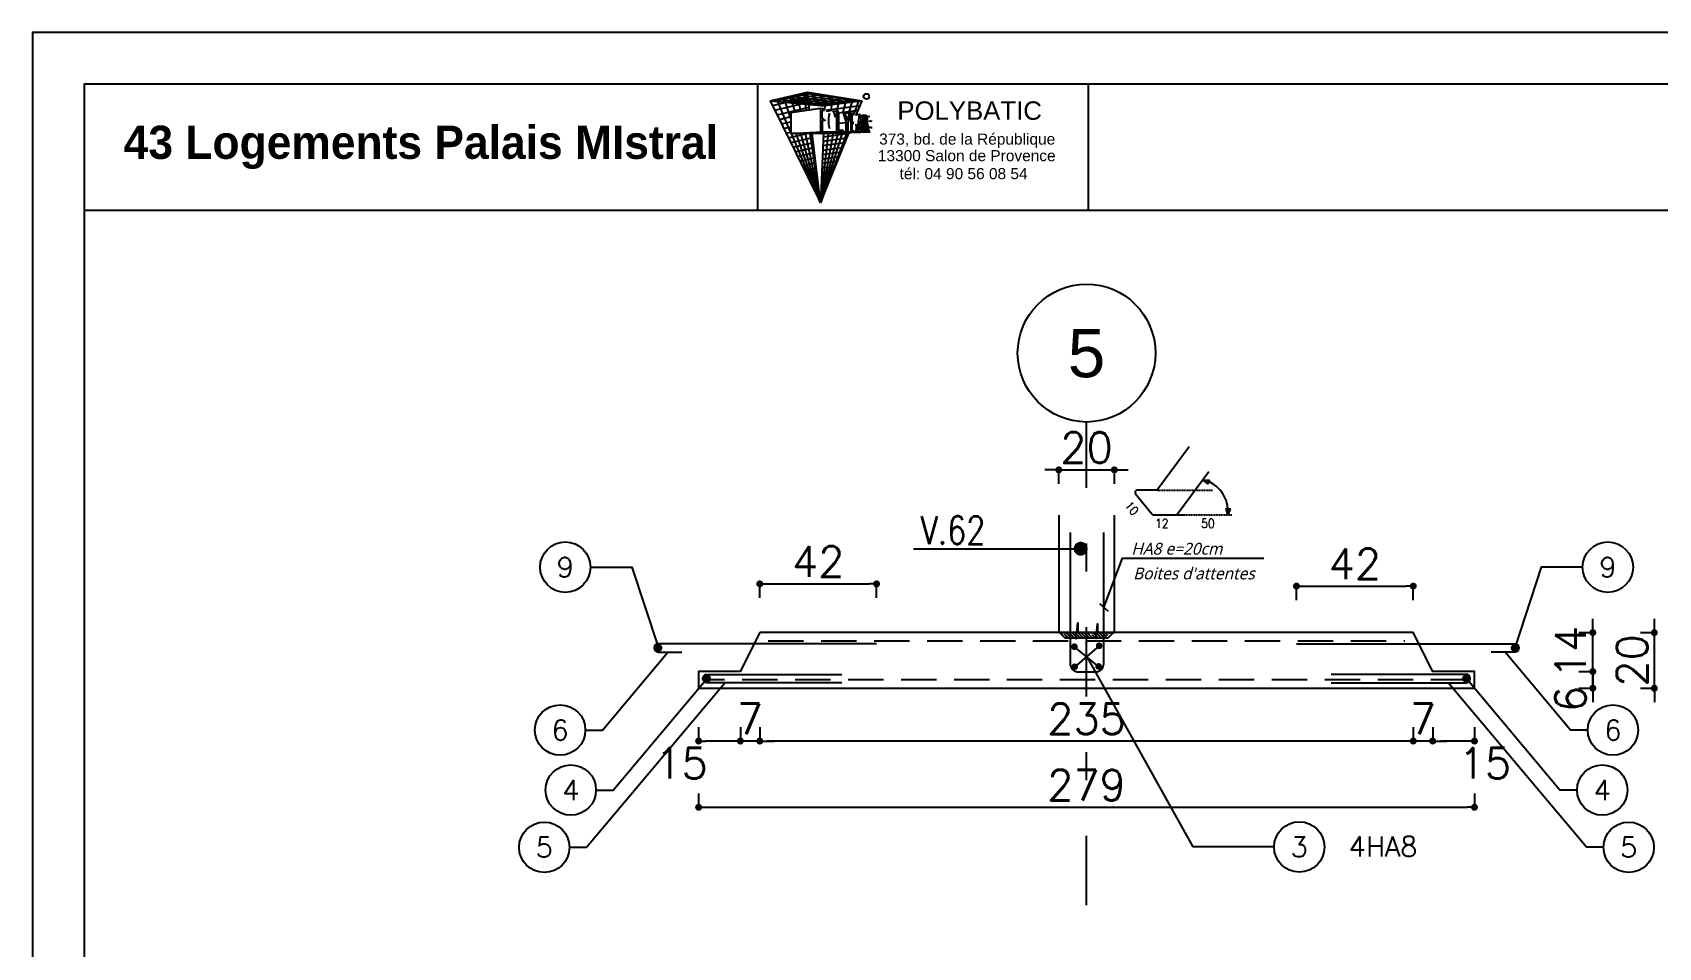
# Model space of a CAD drawing. Header units: millimetres. Extents: x -21776 to 63757, y -7870 to 8483.
# Drawn here: x -2690 to -2106, y -4850 to -4522 of the extents above; entities that cross this region are included whole.
import ezdxf
from ezdxf.enums import TextEntityAlignment as Align

# ---------------------------------------------------------------- set-up
doc = ezdxf.new("R2010")
doc.units = ezdxf.units.MM
doc.header["$PDMODE"] = 34
for name, pattern in [('CACHEX2', [19.05, 12.7, -6.35]), ('CONTINUE', [0]), ('GrFeatureAxis', [0.85, 0.25, -0.2, 0.1, -0.2, 0.1]), ('HIDDEN2', [0.1875, 0.125, -0.0625])]:
    doc.linetypes.add(name, pattern=pattern)
for name, color, linetype in [('COTATION', 1, 'Continuous'), ('GO-CARTOUCHE', 7, 'Continuous'), ('GO-COTATION', 1, 'Continuous'), ('GO-FER-HA', 140, 'Continuous'), ('GO-TEXTE', 9, 'Continuous'), ('GO-TEXTE-ACIER', 3, 'Continuous'), ('GO-TEXTE-FER', 3, 'Continuous'), ('Grid', 7, 'Continuous'), ('préfa v', 2, 'Continuous'), ('STR_TS_TXT', 7, 'Continuous'), ('STR_VOI-POT', 6, 'Continuous'), ('TEXTE-ACIER', 3, 'Continuous')]:
    doc.layers.add(name, color=color, linetype=linetype)
doc.styles.add('GrGrid', font='ARIAL.TTF', dxfattribs={"height": 0.17})
doc.styles.add('Lucida', font='')
doc.styles.get("Standard").update_dxf_attribs({"font": 'romans.shx'})
doc.styles.add('TEXTE', font='romans.shx')
doc.styles.add('TEXTE TS', font='romans.shx', dxfattribs={"width": 0.7, "oblique": 15})
doc.styles.add('TEXTEBA', font='ARIAL.TTF')
doc.styles.get('Lucida').set_extended_font_data('Lucida Sans', italic=True)
doc.dimstyles.new('COUPE-20', dxfattribs={"dimscale": 0.5, "dimtxt": 22, "dimasz": 5, "dimexe": 0.05, "dimexo": 0, "dimgap": 5, "dimtad": 1, "dimdsep": 46, "dimtxsty": 'Standard', "dimblk1": 'DOT', "dimblk2": 'DOT', "dimsah": 1, "dimcen": 0, "dimdle": 150, "dimclrd": 1, "dimclre": 1, "dimclrt": 7, "dimadec": 0, "dimazin": 0, "dimtfac": 1, "dimtix": 1, "dimtmove": 2, "dimatfit": 3, "dimldrblk": 'DOT', "dimfxl": 0, "dimtvp": 1, "dimtolj": 1, "dimtzin": 0, "dimarcsym": 0})

# ---------------------------------------------------------------- blocks, each defined once
blk = doc.blocks.new('_DOT')
at = {"color": 0, "linetype": 'ByBlock'}
blk.add_line((-0.5, 0), (-1, 0), dxfattribs=at)
at = {"color": 0, "linetype": 'ByBlock', "const_width": 0.5}
blk.add_lwpolyline([(-0.25, 0, 1), (0.25, 0, 1)], format="xyb", close=True, dxfattribs=at)
blk = doc.blocks.new('*D1241')
at = {"layer": 'DEFPOINTS', "color": 0}
for p in [(-2171.93, -4751.26), (-2129.37, -4751.26), (-2171.93, -4757.26)]:
    blk.add_point(p, dxfattribs=at)
at = {"layer": 'préfa v', "color": 1, "lineweight": -2}
for p, q in [((-2129.37, -4748.76), (-2129.37, -4746.26)), ((-2134.37, -4751.26), (-2129.35, -4751.26)), ((-2129.37, -4757.26), (-2129.37, -4751.26)), ((-2134.37, -4757.26), (-2129.35, -4757.26)), ((-2129.37, -4759.76), (-2129.37, -4762.26))]:
    blk.add_line(p, q, dxfattribs=at)
at = {"layer": 'préfa v', "color": 1, "lineweight": -2, "xscale": 2.5, "yscale": 2.5, "zscale": 2.5}
for p, rotation in [((-2129.37, -4751.26), 270), ((-2129.37, -4757.26), 90)]:
    blk.add_blockref('_DOT', p, dxfattribs=dict(at, rotation=rotation))
at = {"layer": 'préfa v', "color": 7, "insert": (-2137.37, -4761.11), "char_height": 11, "attachment_point": 5, "rotation": 90}
blk.add_mtext('\\A1;6', dxfattribs=at)
blk = doc.blocks.new('*D1242')
at = {"layer": 'DEFPOINTS', "color": 0}
for p in [(-2193.93, -4737.26), (-2129.37, -4737.26), (-2171.93, -4751.26)]:
    blk.add_point(p, dxfattribs=at)
at = {"layer": 'préfa v', "color": 1, "lineweight": -2}
for p, q in [((-2129.37, -4734.76), (-2129.37, -4732.26)), ((-2134.37, -4737.26), (-2129.35, -4737.26)), ((-2129.37, -4751.26), (-2129.37, -4737.26)), ((-2134.37, -4751.26), (-2129.35, -4751.26)), ((-2129.37, -4753.76), (-2129.37, -4756.26))]:
    blk.add_line(p, q, dxfattribs=at)
at = {"layer": 'préfa v', "color": 1, "lineweight": -2, "xscale": 2.5, "yscale": 2.5, "zscale": 2.5}
for p, rotation in [((-2129.37, -4737.26), 270), ((-2129.37, -4751.26), 90)]:
    blk.add_blockref('_DOT', p, dxfattribs=dict(at, rotation=rotation))
at = {"layer": 'préfa v', "color": 7, "insert": (-2137.37, -4744.26), "char_height": 11, "attachment_point": 5, "rotation": 90}
blk.add_mtext('\\A1;14', dxfattribs=at)
blk = doc.blocks.new('*D1243')
at = {"layer": 'DEFPOINTS', "color": 0}
for p in [(-2186.93, -4751.26), (-2171.93, -4757.26), (-2186.93, -4776.24)]:
    blk.add_point(p, dxfattribs=at)
at = {"layer": 'préfa v', "color": 1, "lineweight": -2}
for p, q in [((-2186.93, -4771.24), (-2186.93, -4776.27)), ((-2171.93, -4771.24), (-2171.93, -4776.27)), ((-2174.43, -4776.24), (-2184.43, -4776.24))]:
    blk.add_line(p, q, dxfattribs=at)
at = {"layer": 'préfa v', "color": 1, "lineweight": -2, "xscale": 2.5, "yscale": 2.5, "zscale": 2.5, "rotation": 180}
blk.add_blockref('_DOT', (-2186.93, -4776.24), dxfattribs=at)
at = {"layer": 'préfa v', "color": 1, "lineweight": -2, "xscale": 2.5, "yscale": 2.5, "zscale": 2.5}
blk.add_blockref('_DOT', (-2171.93, -4776.24), dxfattribs=at)
at = {"layer": 'préfa v', "color": 7, "insert": (-2168.16, -4784.24), "char_height": 11, "attachment_point": 5}
blk.add_mtext('\\A1;15', dxfattribs=at)
blk = doc.blocks.new('*D1244')
at = {"layer": 'DEFPOINTS', "color": 0}
for p in [(-2193.93, -4737.26), (-2186.93, -4751.26), (-2193.93, -4776.24)]:
    blk.add_point(p, dxfattribs=at)
at = {"layer": 'préfa v', "color": 1, "lineweight": -2}
for p, q in [((-2193.93, -4771.24), (-2193.93, -4776.27)), ((-2186.93, -4771.24), (-2186.93, -4776.27)), ((-2196.43, -4776.24), (-2198.93, -4776.24)), ((-2186.93, -4776.24), (-2193.93, -4776.24)), ((-2184.43, -4776.24), (-2181.93, -4776.24))]:
    blk.add_line(p, q, dxfattribs=at)
at = {"layer": 'préfa v', "color": 1, "lineweight": -2, "xscale": 2.5, "yscale": 2.5, "zscale": 2.5}
blk.add_blockref('_DOT', (-2193.93, -4776.24), dxfattribs=at)
at = {"layer": 'préfa v', "color": 1, "lineweight": -2, "xscale": 2.5, "yscale": 2.5, "zscale": 2.5, "rotation": 180}
blk.add_blockref('_DOT', (-2186.93, -4776.24), dxfattribs=at)
at = {"layer": 'préfa v', "color": 7, "insert": (-2190.43, -4768.24), "char_height": 11, "attachment_point": 5}
blk.add_mtext('\\A1;7', dxfattribs=at)
blk = doc.blocks.new('*D1245')
at = {"layer": 'DEFPOINTS', "color": 0}
for p in [(-2428.93, -4737.26), (-2193.93, -4737.26), (-2428.93, -4776.24)]:
    blk.add_point(p, dxfattribs=at)
at = {"layer": 'préfa v', "color": 1, "lineweight": -2}
for p, q in [((-2428.93, -4771.24), (-2428.93, -4776.27)), ((-2193.93, -4771.24), (-2193.93, -4776.27)), ((-2196.43, -4776.24), (-2426.43, -4776.24))]:
    blk.add_line(p, q, dxfattribs=at)
at = {"layer": 'préfa v', "color": 1, "lineweight": -2, "xscale": 2.5, "yscale": 2.5, "zscale": 2.5, "rotation": 180}
blk.add_blockref('_DOT', (-2428.93, -4776.24), dxfattribs=at)
at = {"layer": 'préfa v', "color": 1, "lineweight": -2, "xscale": 2.5, "yscale": 2.5, "zscale": 2.5}
blk.add_blockref('_DOT', (-2193.93, -4776.24), dxfattribs=at)
at = {"layer": 'préfa v', "color": 7, "insert": (-2311.43, -4768.24), "char_height": 11, "attachment_point": 5}
blk.add_mtext('\\A1;235', dxfattribs=at)
blk = doc.blocks.new('*D1246')
at = {"layer": 'DEFPOINTS', "color": 0}
for p in [(-2428.93, -4737.26), (-2435.93, -4751.26), (-2435.93, -4776.24)]:
    blk.add_point(p, dxfattribs=at)
at = {"layer": 'préfa v', "color": 1, "lineweight": -2}
for p, q in [((-2435.93, -4771.24), (-2435.93, -4776.27)), ((-2428.93, -4771.24), (-2428.93, -4776.27)), ((-2438.43, -4776.24), (-2440.93, -4776.24)), ((-2428.93, -4776.24), (-2435.93, -4776.24)), ((-2426.43, -4776.24), (-2423.93, -4776.24))]:
    blk.add_line(p, q, dxfattribs=at)
at = {"layer": 'préfa v', "color": 1, "lineweight": -2, "xscale": 2.5, "yscale": 2.5, "zscale": 2.5}
blk.add_blockref('_DOT', (-2435.93, -4776.24), dxfattribs=at)
at = {"layer": 'préfa v', "color": 1, "lineweight": -2, "xscale": 2.5, "yscale": 2.5, "zscale": 2.5, "rotation": 180}
blk.add_blockref('_DOT', (-2428.93, -4776.24), dxfattribs=at)
at = {"layer": 'préfa v', "color": 7, "insert": (-2432.43, -4768.24), "char_height": 11, "attachment_point": 5}
blk.add_mtext('\\A1;7', dxfattribs=at)
blk = doc.blocks.new('*D1247')
at = {"layer": 'DEFPOINTS', "color": 0}
for p in [(-2450.93, -4751.26), (-2435.93, -4751.26), (-2450.93, -4776.24)]:
    blk.add_point(p, dxfattribs=at)
at = {"layer": 'préfa v', "color": 1, "lineweight": -2}
for p, q in [((-2450.93, -4771.24), (-2450.93, -4776.27)), ((-2435.93, -4771.24), (-2435.93, -4776.27)), ((-2438.43, -4776.24), (-2448.43, -4776.24))]:
    blk.add_line(p, q, dxfattribs=at)
at = {"layer": 'préfa v', "color": 1, "lineweight": -2, "xscale": 2.5, "yscale": 2.5, "zscale": 2.5, "rotation": 180}
blk.add_blockref('_DOT', (-2450.93, -4776.24), dxfattribs=at)
at = {"layer": 'préfa v', "color": 1, "lineweight": -2, "xscale": 2.5, "yscale": 2.5, "zscale": 2.5}
blk.add_blockref('_DOT', (-2435.93, -4776.24), dxfattribs=at)
at = {"layer": 'préfa v', "color": 7, "insert": (-2457.05, -4784.24), "char_height": 11, "attachment_point": 5}
blk.add_mtext('\\A1;15', dxfattribs=at)
blk = doc.blocks.new('*D1248')
at = {"layer": 'DEFPOINTS', "color": 0}
for p in [(-2450.93, -4757.26), (-2171.93, -4757.26), (-2171.93, -4800.06)]:
    blk.add_point(p, dxfattribs=at)
at = {"layer": 'préfa v', "color": 1, "lineweight": -2}
for p, q in [((-2450.93, -4795.06), (-2450.93, -4800.08)), ((-2448.43, -4800.06), (-2174.43, -4800.06)), ((-2171.93, -4795.06), (-2171.93, -4800.08))]:
    blk.add_line(p, q, dxfattribs=at)
at = {"layer": 'préfa v', "color": 1, "lineweight": -2, "xscale": 2.5, "yscale": 2.5, "zscale": 2.5, "rotation": 180}
blk.add_blockref('_DOT', (-2450.93, -4800.06), dxfattribs=at)
at = {"layer": 'préfa v', "color": 1, "lineweight": -2, "xscale": 2.5, "yscale": 2.5, "zscale": 2.5}
blk.add_blockref('_DOT', (-2171.93, -4800.06), dxfattribs=at)
at = {"layer": 'préfa v', "color": 7, "insert": (-2311.43, -4792.06), "char_height": 11, "attachment_point": 5}
blk.add_mtext('\\A1;279', dxfattribs=at)
blk = doc.blocks.new('*D1257')
at = {"layer": 'DEFPOINTS', "color": 0}
for p in [(-2193.93, -4737.26), (-2107.24, -4737.26), (-2171.93, -4757.26)]:
    blk.add_point(p, dxfattribs=at)
at = {"layer": 'STR_VOI-POT', "color": 1, "lineweight": -2}
for p, q in [((-2107.24, -4734.76), (-2107.24, -4732.26)), ((-2112.24, -4737.26), (-2107.21, -4737.26)), ((-2107.24, -4757.26), (-2107.24, -4737.26)), ((-2112.24, -4757.26), (-2107.21, -4757.26)), ((-2107.24, -4759.76), (-2107.24, -4762.26))]:
    blk.add_line(p, q, dxfattribs=at)
at = {"layer": 'STR_VOI-POT', "color": 1, "lineweight": -2, "xscale": 2.5, "yscale": 2.5, "zscale": 2.5}
for p, rotation in [((-2107.24, -4737.26), 270), ((-2107.24, -4757.26), 90)]:
    blk.add_blockref('_DOT', p, dxfattribs=dict(at, rotation=rotation))
at = {"layer": 'STR_VOI-POT', "color": 7, "insert": (-2115.24, -4747.26), "char_height": 11, "attachment_point": 5, "rotation": 90}
blk.add_mtext('\\A1;20', dxfattribs=at)
blk = doc.blocks.new('staboxdetail')
at = {"layer": 'GO-TEXTE-FER'}
blk.add_lwpolyline([(-8.57, 15.58), (-19.76, 0.33, -0.238859), (-20.41, 0), (-27.16, 0, 0.630281), (-27.79, -1.3), (-21.96, -8.52, 0.226783), (-21.34, -8.82), (-13.3, -8.82, 0.238859), (-12.65, -8.49), (-1.46, 6.77)], format="xyb", dxfattribs=at)
at = {"layer": 'GO-TEXTE-FER', "color": 1, "flags": 128}
for points in [[(-3.64, 3.75), (-1.35, 3.64), (-1.75, 2.31), (-3.64, 3.75)], [(5.34, -8.85), (4.78, -6.62), (6.18, -6.63), (5.34, -8.85)]]:
    blk.add_lwpolyline(points, dxfattribs=at)
at = {"layer": 'GO-TEXTE-FER', "color": 1}
blk.add_arc((-6, -7.43), 11.43, 352.85098, 78.09196, dxfattribs=at)
at = {"layer": 'TEXTE-ACIER', "color": 1, "linetype": 'HIDDEN2', "ltscale": 0.025}
for p, q in [((-20, 0), (0, 0)), ((-12.89, -8.82), (7.11, -8.82))]:
    blk.add_line(p, q, dxfattribs=at)
at = {"layer": 'GO-TEXTE-FER', "color": 1, "style": 'TEXTE', "width": 0.9}
blk.add_text('10', height=3.15, rotation=309.81851, dxfattribs=at).set_placement((-31.88, -5.6))
for s, p in [('12', (-20.75, -13.49)), ('50', (-4.19, -13.49))]:
    blk.add_text(s, height=3.15, dxfattribs=at).set_placement(p)
blk = doc.blocks.new('*D1260')
at = {"layer": 'DEFPOINTS', "color": 0}
for p in [(-2193.93, -4720.54), (-2235.93, -4741.26), (-2193.93, -4737.26)]:
    blk.add_point(p, dxfattribs=at)
at = {"layer": 'STR_VOI-POT', "color": 1, "lineweight": -2}
for p, q in [((-2235.93, -4725.54), (-2235.93, -4720.51)), ((-2233.43, -4720.54), (-2196.43, -4720.54)), ((-2193.93, -4725.54), (-2193.93, -4720.51))]:
    blk.add_line(p, q, dxfattribs=at)
at = {"layer": 'STR_VOI-POT', "color": 1, "lineweight": -2, "xscale": 2.5, "yscale": 2.5, "zscale": 2.5, "rotation": 180}
blk.add_blockref('_DOT', (-2235.93, -4720.54), dxfattribs=at)
at = {"layer": 'STR_VOI-POT', "color": 1, "lineweight": -2, "xscale": 2.5, "yscale": 2.5, "zscale": 2.5}
blk.add_blockref('_DOT', (-2193.93, -4720.54), dxfattribs=at)
at = {"layer": 'STR_VOI-POT', "color": 7, "insert": (-2214.93, -4712.54), "char_height": 11, "attachment_point": 5}
blk.add_mtext('\\A1;42', dxfattribs=at)
blk = doc.blocks.new('stab')
at = {"layer": 'GO-FER-HA'}
h = blk.add_hatch(dxfattribs=at)
h.set_pattern_fill('ANSI31', color=9, scale=6.075, angle=-540, style=0)
h.set_pattern_definition([(315, (-54992.6584, 395894.73794), (-0.536959212, -0.536959212), [])])
h.paths.add_polyline_path([(8.55, 0), (6.53, -2.03), (4.9, -2.03), (4.9, 0)])
h.paths.add_polyline_path([(4.9, 0), (4.9, -2.03), (1.75, -2.03), (1.95, 0)])
h.paths.add_polyline_path([(1.41, 0), (1.73, -2.03), (-8.03, -2.03), (-7.82, 0)])
h.paths.add_polyline_path([(-8.11, -1.56), (-9.67, 0), (-8.25, 0)])
at = {"layer": 'COTATION'}
for p, q in [((4.33, -12.16), (-4.35, -5.08)), ((4.55, -4.74), (-4.24, -12.3))]:
    blk.add_line(p, q, dxfattribs=at)
at = {"layer": 'GO-FER-HA', "color": 1}
blk.add_lwpolyline([(-5.93, 36.01), (-5.93, 0.57), (-5.93, -11.07, 0.414214), (-2.89, -14.1), (3.18, -14.1, 0.414214), (6.22, -11.07), (6.22, 36.01)], format="xyb", dxfattribs=at)
blk.add_lwpolyline([(-7.65, -2.03), (-9.67, 0), (9.67, 0), (7.65, -2.03)], close=True, dxfattribs=at)
blk.add_lwpolyline([(-3.88, 0), (-3.68, -2.22), (-3.09, 3.47), (-3.09, 0), (3.09, 0), (3.42, -2.09), (3.94, 3.21), (3.94, 0)], dxfattribs=at)
at = {"layer": 'GO-FER-HA', "color": 6, "linetype": 'Continuous', "const_width": 1.2}
for points in [[(-3.75, -5.08, -1), (-4.95, -5.08, -1)], [(5.15, -4.74, -1), (3.95, -4.74, -1)], [(-3.64, -12.3, -1), (-4.84, -12.3, -1)], [(4.93, -12.16, -1), (3.73, -12.16, -1)]]:
    blk.add_lwpolyline(points, format="xyb", close=True, dxfattribs=at)
blk = doc.blocks.new('*D1269')
at = {"layer": 'DEFPOINTS', "color": 0}
for p in [(-2386.93, -4719.74), (-2428.93, -4737.26), (-2386.93, -4741.26)]:
    blk.add_point(p, dxfattribs=at)
at = {"layer": 'préfa v', "color": 1, "lineweight": -2}
for p, q in [((-2428.93, -4724.74), (-2428.93, -4719.71)), ((-2426.43, -4719.74), (-2389.43, -4719.74)), ((-2386.93, -4724.74), (-2386.93, -4719.71))]:
    blk.add_line(p, q, dxfattribs=at)
at = {"layer": 'préfa v', "color": 1, "lineweight": -2, "xscale": 2.5, "yscale": 2.5, "zscale": 2.5, "rotation": 180}
blk.add_blockref('_DOT', (-2428.93, -4719.74), dxfattribs=at)
at = {"layer": 'préfa v', "color": 1, "lineweight": -2, "xscale": 2.5, "yscale": 2.5, "zscale": 2.5}
blk.add_blockref('_DOT', (-2386.93, -4719.74), dxfattribs=at)
at = {"layer": 'préfa v', "color": 7, "insert": (-2407.93, -4711.74), "char_height": 11, "attachment_point": 5}
blk.add_mtext('\\A1;42', dxfattribs=at)
blk = doc.blocks.new('*D1270')
at = {"layer": 'DEFPOINTS', "color": 0}
for p in [(-2301.43, -4678.76), (-2321.43, -4695.04), (-2301.43, -4695.04)]:
    blk.add_point(p, dxfattribs=at)
at = {"layer": 'préfa v', "color": 1, "lineweight": -2}
for p, q in [((-2323.93, -4678.76), (-2326.43, -4678.76)), ((-2321.43, -4683.76), (-2321.43, -4678.74)), ((-2321.43, -4678.76), (-2301.43, -4678.76)), ((-2301.43, -4683.76), (-2301.43, -4678.74)), ((-2298.93, -4678.76), (-2296.43, -4678.76))]:
    blk.add_line(p, q, dxfattribs=at)
at = {"layer": 'préfa v', "color": 1, "lineweight": -2, "xscale": 2.5, "yscale": 2.5, "zscale": 2.5}
blk.add_blockref('_DOT', (-2321.43, -4678.76), dxfattribs=at)
at = {"layer": 'préfa v', "color": 1, "lineweight": -2, "xscale": 2.5, "yscale": 2.5, "zscale": 2.5, "rotation": 180}
blk.add_blockref('_DOT', (-2301.43, -4678.76), dxfattribs=at)
at = {"layer": 'préfa v', "color": 7, "insert": (-2311.43, -4670.76), "char_height": 11, "attachment_point": 5}
blk.add_mtext('\\A1;20', dxfattribs=at)

msp = doc.modelspace()

# ---------------------------------------------------------------- linework, layer by layer
at = {"layer": 'COTATION', "const_width": 2.5}
msp.add_lwpolyline([(-2314.79581, -4707.09822, 1), (-2312.29581, -4707.09822, 1)], format="xyb", close=True, dxfattribs=at)
at = {"layer": 'COTATION'}
for points in [[(-2373.70155, -4707.09822), (-2313.54581, -4707.09822)], [(-2491.67766, -4772.2945), (-2485.53556, -4772.2945), (-2461.98595, -4744.26035)], [(-2243.9785, -4814.30872), (-2273.08735, -4814.30872), (-2311.27743, -4745.78316)], [(-2131.19233, -4772.2945), (-2137.33443, -4772.2945), (-2160.88404, -4744.26035)], [(-2487.83684, -4793.84992), (-2481.69473, -4793.84992), (-2447.6774, -4753.35469)], [(-2135.03315, -4793.84992), (-2141.17525, -4793.84992), (-2175.19258, -4753.35469)], [(-2497.36506, -4814.42617), (-2491.22296, -4814.42617), (-2441.52172, -4755.26035)], [(-2125.50493, -4814.42617), (-2131.64703, -4814.42617), (-2181.34827, -4755.26035)]]:
    msp.add_lwpolyline(points, dxfattribs=at)
at = {"layer": 'GO-CARTOUCHE', "color": 9, "linetype": 'CONTINUE'}
for p, q in [((-2425.18924, -4546.06632), (-2411.79607, -4542.95163)), ((-2423.67983, -4546.21007), (-2410.2869, -4543.19118)), ((-2412.10272, -4549.59463), (-2413.0543, -4543.24425)), ((-2413.0543, -4543.24425), (-2393.39406, -4546.23663)), ((-2411.03598, -4549.43776), (-2411.79607, -4542.95163)), ((-2411.79607, -4542.95163), (-2392.17353, -4546.06632)), ((-2425.18924, -4546.06632), (-2405.56669, -4547.93514)), ((-2425.18924, -4546.06632), (-2407.12404, -4582.81966)), ((-2424.36816, -4547.73678), (-2411.5837, -4544.76382)), ((-2423.54709, -4549.40723), (-2411.37134, -4546.576)), ((-2417.71398, -4557.54868), (-2422.76225, -4545.50191)), ((-2422.76225, -4545.50191), (-2403.13216, -4547.59543)), ((-2422.72602, -4551.07769), (-2411.15897, -4548.38819)), ((-2420.66103, -4546.49758), (-2407.26855, -4543.67029)), ((-2417.71398, -4552.45382), (-2420.33526, -4544.93749)), ((-2420.33526, -4544.93749), (-2400.69764, -4547.25573)), ((-2417.90828, -4544.37308), (-2398.26311, -4546.91603)), ((-2416.27167, -4550.20771), (-2417.90828, -4544.37308)), ((-2407.12404, -4548.86247), (-2417.71398, -4550.41982)), ((-2417.64223, -4546.78508), (-2404.25021, -4544.14939)), ((-2414.17644, -4549.89959), (-2415.48129, -4543.80866)), ((-2415.48129, -4543.80866), (-2395.82858, -4546.57633)), ((-2414.62343, -4547.07259), (-2401.23186, -4544.62849)), ((-2411.60463, -4547.36009), (-2398.21351, -4545.10759)), ((-2408.58582, -4547.6476), (-2395.19517, -4545.5867)), ((-2405.38081, -4549.13501), (-2407.12404, -4548.86247)), ((-2407.12404, -4548.86247), (-2407.12404, -4557.87744)), ((-2407.07642, -4547.79135), (-2393.68599, -4545.82625)), ((-2405.56669, -4547.93514), (-2405.6186, -4549.09783)), ((-2392.17353, -4546.06632), (-2405.56669, -4547.93514)), ((-2405.13206, -4549.45027), (-2392.85305, -4547.73681)), ((-2403.13216, -4547.59543), (-2403.35498, -4549.56159)), ((-2400.69764, -4547.25573), (-2401.23816, -4549.78268)), ((-2398.26311, -4546.91603), (-2399.05483, -4550.12402)), ((-2395.82858, -4546.57633), (-2397.0563, -4550.51568)), ((-2393.39406, -4546.23663), (-2395.08592, -4550.74453)), ((-2394.25926, -4551.19376), (-2392.17353, -4546.06632)), ((-2421.90495, -4552.74815), (-2417.71398, -4551.77376)), ((-2421.08388, -4554.4186), (-2417.71398, -4553.63518)), ((-2417.71398, -4550.41982), (-2417.71398, -4557.89507)), ((-2406.5011, -4552.49082), (-2406.5011, -4549.59037)), ((-2405.7089, -4549.71422), (-2406.5011, -4549.59037)), ((-2406.5011, -4552.49082), (-2405.87393, -4552.53948)), ((-2405.64921, -4553.18173), (-2406.5011, -4553.11563)), ((-2406.5011, -4553.11563), (-2406.5011, -4557.27213)), ((-2405.33515, -4552.87272), (-2405.64921, -4553.18173)), ((-2404.93279, -4549.79362), (-2402.96644, -4549.50762)), ((-2404.21721, -4552.46537), (-2404.25569, -4553.31857)), ((-2404.25569, -4553.31857), (-2404.1961, -4554.61005)), ((-2404.07873, -4551.41547), (-2404.21721, -4552.46537)), ((-2404.1961, -4554.61005), (-2403.90829, -4556.07624)), ((-2403.8515, -4550.57838), (-2404.07873, -4551.41547)), ((-2402.21228, -4550.28162), (-2402.5748, -4549.69815)), ((-2401.26842, -4549.77795), (-2402.42, -4549.9473)), ((-2401.96789, -4550.98011), (-2402.21228, -4550.28162)), ((-2401.78047, -4551.98885), (-2401.96789, -4550.98011)), ((-2401.26842, -4557.27213), (-2401.26842, -4549.7711)), ((-2400.64548, -4549.87534), (-2401.26842, -4549.77795)), ((-2400.64548, -4556.6492), (-2400.64548, -4549.87534)), ((-2400.64548, -4550.39212), (-2399.08446, -4550.17735)), ((-2400.64548, -4550.39212), (-2400.64499, -4556.6492)), ((-2400.64499, -4554.11475), (-2397.81487, -4553.86628)), ((-2399.10554, -4550.1161), (-2397.81487, -4553.86628)), ((-2398.54853, -4550.20318), (-2399.10554, -4550.1161)), ((-2399.08446, -4550.17735), (-2397.81487, -4553.86628)), ((-2398.87258, -4550.15252), (-2393.53257, -4549.40729)), ((-2398.54853, -4550.20318), (-2397.5205, -4553.19023)), ((-2396.79526, -4550.47729), (-2398.37427, -4550.7095)), ((-2397.81487, -4557.27213), (-2397.81487, -4553.86628)), ((-2396.79526, -4550.47729), (-2397.5205, -4553.19023)), ((-2396.3001, -4550.5547), (-2397.19193, -4553.8908)), ((-2397.19193, -4557.2645), (-2397.18861, -4553.8784)), ((-2397.19193, -4557.27213), (-2397.19193, -4553.8908)), ((-2397.18861, -4553.8784), (-2396.31844, -4550.62331)), ((-2396.3001, -4550.5547), (-2396.79526, -4550.47729)), ((-2396.31844, -4550.62331), (-2396.13293, -4550.59553)), ((-2396.13293, -4550.58084), (-2396.31422, -4550.6075)), ((-2396.13293, -4557.27213), (-2396.13293, -4550.58084)), ((-2394.92645, -4550.76946), (-2396.13293, -4550.58084)), ((-2394.99381, -4551.20028), (-2395.69688, -4551.09036)), ((-2395.69688, -4553.71445), (-2395.69688, -4551.09036)), ((-2395.69688, -4553.71445), (-2395.12867, -4553.75853)), ((-2395.69688, -4554.15182), (-2395.1624, -4554.19328)), ((-2395.69688, -4556.83608), (-2395.69688, -4554.15182)), ((-2394.51269, -4551.11973), (-2394.21208, -4551.07778)), ((-2393.20457, -4551.03866), (-2394.46098, -4551.22343)), ((-2394.43547, -4554.53315), (-2394.35569, -4554.78554)), ((-2394.35569, -4554.78554), (-2394.277, -4555.26651)), ((-2393.65341, -4554.77865), (-2393.67965, -4554.99731)), ((-2393.63615, -4554.63487), (-2393.65341, -4554.77865)), ((-2393.62213, -4554.51805), (-2393.63615, -4554.63487)), ((-2393.58969, -4554.24772), (-2393.62213, -4554.51805)), ((-2393.52247, -4553.68759), (-2393.58969, -4554.24772)), ((-2393.44882, -4553.07391), (-2393.52247, -4553.68759)), ((-2393.20457, -4551.03866), (-2393.44882, -4553.07391)), ((-2393.2146, -4554.78177), (-2393.05122, -4553.42042)), ((-2393.2146, -4554.78177), (-2392.88346, -4554.80746)), ((-2392.89419, -4551.08719), (-2393.20457, -4551.03866)), ((-2393.05122, -4553.42042), (-2392.88346, -4554.80746)), ((-2392.89419, -4551.08719), (-2392.14685, -4557.2662)), ((-2392.86722, -4551.31018), (-2392.14613, -4551.20414)), ((-2392.81704, -4551.72505), (-2392.14613, -4551.64549)), ((-2392.80557, -4551.81992), (-2391.74122, -4551.7088)), ((-2392.14613, -4551.20414), (-2392.14613, -4551.64549)), ((-2390.90025, -4551.39892), (-2392.14613, -4551.20414)), ((-2392.14613, -4551.64549), (-2391.74122, -4551.7088)), ((-2391.74122, -4557.2662), (-2391.74122, -4551.7088)), ((-2391.30516, -4551.77697), (-2390.90025, -4551.84027)), ((-2391.30516, -4557.2662), (-2391.30516, -4551.77697)), ((-2391.30516, -4551.8757), (-2390.90025, -4551.84027)), ((-2390.90025, -4551.84027), (-2390.90025, -4551.39892)), ((-2390.74189, -4551.42368), (-2390.90025, -4551.47452)), ((-2390.74189, -4551.42368), (-2390.74189, -4557.26789)), ((-2390.30583, -4551.49185), (-2390.74189, -4551.42368)), ((-2390.30583, -4551.49185), (-2390.30583, -4557.27213)), ((-2390.30583, -4551.69655), (-2389.31801, -4551.60465)), ((-2390.164, -4554.47383), (-2390.13932, -4555.0936)), ((-2388.94793, -4553.43977), (-2389.68249, -4553.5081)), ((-2388.50165, -4553.50954), (-2388.94793, -4553.43977)), ((-2420.26281, -4556.08906), (-2417.71398, -4555.49657)), ((-2419.44173, -4557.75951), (-2417.71398, -4557.35793)), ((-2418.62066, -4559.42997), (-2412.01611, -4557.89507)), ((-2417.79959, -4561.10042), (-2409.88478, -4559.26129)), ((-2417.71398, -4557.89507), (-2406.5011, -4557.27213)), ((-2406.61919, -4557.8766), (-2417.71398, -4557.89507)), ((-2407.12404, -4582.81966), (-2417.56882, -4557.89507)), ((-2407.12404, -4582.81966), (-2415.81637, -4557.89507)), ((-2407.12404, -4582.81966), (-2414.11537, -4557.89507)), ((-2407.12404, -4582.81966), (-2412.46358, -4557.89507)), ((-2407.12404, -4582.81966), (-2410.85892, -4557.89507)), ((-2407.12404, -4582.81966), (-2410.04489, -4557.89507)), ((-2407.12404, -4582.81966), (-2396.83988, -4557.53777)), ((-2397.646, -4557.56578), (-2407.12404, -4582.81966)), ((-2399.27111, -4557.62224), (-2407.12404, -4582.81966)), ((-2400.91951, -4557.67951), (-2407.12404, -4582.81966)), ((-2402.59171, -4557.73761), (-2407.12404, -4582.81966)), ((-2404.28823, -4557.79655), (-2407.12404, -4582.81966)), ((-2406.0096, -4557.85635), (-2407.12404, -4582.81966)), ((-2406.61919, -4557.8766), (-2403.48734, -4557.762)), ((-2406.5011, -4557.27213), (-2398.99479, -4557.27213)), ((-2406.133, -4560.62047), (-2397.60968, -4559.43021)), ((-2406.06221, -4559.0348), (-2396.93016, -4557.75972)), ((-2403.48734, -4557.762), (-2402.92649, -4557.74148)), ((-2402.88347, -4557.7399), (-2396.13887, -4557.49311)), ((-2401.27167, -4557.27305), (-2396.12472, -4557.27213)), ((-2400.64548, -4556.6492), (-2398.99479, -4556.6492)), ((-2400.64499, -4556.6492), (-2398.99479, -4556.65427)), ((-2398.99479, -4557.27213), (-2398.99479, -4556.6492)), ((-2398.99479, -4557.27213), (-2397.81074, -4557.27213)), ((-2397.81487, -4556.65427), (-2397.81074, -4557.27213)), ((-2397.81074, -4557.27213), (-2397.19193, -4557.27213)), ((-2396.13925, -4557.26619), (-2390.74189, -4557.2662)), ((-2396.13781, -4557.49307), (-2389.29867, -4557.27483)), ((-2396.13293, -4557.27213), (-2394.81265, -4557.27213)), ((-2395.69688, -4556.83608), (-2394.94668, -4556.83608)), ((-2394.57031, -4557.05924), (-2394.81917, -4557.2662)), ((-2394.81917, -4557.2662), (-2393.96429, -4557.2662)), ((-2394.39193, -4556.67452), (-2394.57031, -4557.05924)), ((-2394.28938, -4556.18057), (-2394.39193, -4556.67452)), ((-2394.25854, -4555.73487), (-2394.28938, -4556.18057)), ((-2394.277, -4555.26651), (-2394.25854, -4555.73487)), ((-2393.89605, -4556.80051), (-2393.95194, -4557.2662)), ((-2393.83305, -4556.27558), (-2393.89605, -4556.80051)), ((-2393.78057, -4555.83826), (-2393.83305, -4556.27558)), ((-2393.73033, -4555.41965), (-2393.78057, -4555.83826)), ((-2393.67965, -4554.99731), (-2393.73033, -4555.41965)), ((-2393.2666, -4555.21511), (-2393.51275, -4557.2662)), ((-2393.2666, -4555.21511), (-2392.83006, -4555.24897)), ((-2392.83006, -4555.24897), (-2392.58536, -4557.27213)), ((-2391.30516, -4557.2662), (-2390.74189, -4557.2662)), ((-2390.74189, -4557.26789), (-2390.30583, -4557.27213)), ((-2390.13932, -4555.0936), (-2390.08033, -4555.66122)), ((-2390.08033, -4555.66122), (-2389.99033, -4556.13854)), ((-2389.99033, -4556.13854), (-2389.86112, -4556.58078)), ((-2389.86112, -4556.58078), (-2389.65861, -4556.99355)), ((-2389.65861, -4556.99355), (-2389.42607, -4557.24871)), ((-2388.96737, -4555.64961), (-2389.63168, -4555.71141)), ((-2388.96737, -4555.64961), (-2388.52511, -4555.63342)), ((-2416.97852, -4562.77088), (-2409.67242, -4561.07348)), ((-2416.15745, -4564.44134), (-2409.46005, -4562.88566)), ((-2415.33638, -4566.11179), (-2409.24769, -4564.69784)), ((-2414.51531, -4567.78225), (-2409.03532, -4566.51003)), ((-2406.41615, -4566.96313), (-2400.32776, -4566.11215)), ((-2406.34537, -4565.37747), (-2399.64824, -4564.44167)), ((-2406.27458, -4563.7918), (-2398.96872, -4562.77118)), ((-2406.20379, -4562.20613), (-2398.2892, -4561.1007)), ((-2413.69423, -4569.4527), (-2408.82296, -4568.32221)), ((-2412.87316, -4571.12316), (-2408.61059, -4570.1344)), ((-2412.05209, -4572.79361), (-2408.39822, -4571.94658)), ((-2406.62852, -4571.72013), (-2402.36632, -4571.12361)), ((-2406.55773, -4570.13447), (-2401.6868, -4569.45313)), ((-2406.48694, -4568.5488), (-2401.00728, -4567.78264)), ((-2406.69931, -4573.3058), (-2403.04584, -4572.7941))]:
    msp.add_line(p, q, dxfattribs=at)
at = {"layer": 'GO-CARTOUCHE', "color": 2, "ltscale": 3}
msp.add_line((-2306.73126, -4726.84083), (-2303.69614, -4729.58295), dxfattribs=at)
at = {"layer": 'GO-CARTOUCHE', "linetype": 'Continuous'}
for points in [[(-1576.83565, -5309.04286), (-1576.83565, -4521.54286), (-2690.472, -4521.54286), (-2690.472, -5309.04286)], [(-1595.3944, -5290.48411), (-1595.3944, -4540.10161), (-2671.91325, -4540.10161), (-2671.91325, -5290.48411)]]:
    msp.add_lwpolyline(points, close=True, dxfattribs=at)
at = {"layer": 'GO-CARTOUCHE', "color": 2, "ltscale": 3}
msp.add_lwpolyline([(-2305.2137, -4728.21189), (-2298.50665, -4710.44334), (-2247.68219, -4710.44334)], dxfattribs=at)
at = {"layer": 'GO-CARTOUCHE', "color": 9, "linetype": 'CONTINUE'}
for centre in [(-2390.58387, -4544.51691, 70.13956), (-2390.58387, -4544.51691, 70.13956), (-2390.58387, -4544.51691)]:
    msp.add_circle(centre, 0.9967, dxfattribs=at)
at = {"layer": 'GO-COTATION'}
for points in [[(-2489.84656, -4713.73329), (-2474.96535, -4713.73329), (-2465.41901, -4742.78821)], [(-2133.02343, -4713.73329), (-2147.90464, -4713.73329), (-2157.45098, -4742.78821)]]:
    msp.add_lwpolyline(points, dxfattribs=at)
at = {"layer": 'GO-TEXTE', "color": 7}
for points in [[(-2429.7318, -4540.10161), (-2429.7318, -4585.54823)], [(-2310.82603, -4540.10161), (-2310.82603, -4585.54823)], [(-1595.3944, -4585.54823), (-2671.91325, -4585.54823)]]:
    msp.add_lwpolyline(points, dxfattribs=at)
at = {"layer": 'GO-TEXTE-ACIER'}
for centre in [(-2498.90332, -4713.73329), (-2123.96667, -4713.73329), (-2500.73442, -4772.2945), (-2122.13556, -4772.2945), (-2496.8936, -4793.84992), (-2125.97639, -4793.84992), (-2506.42182, -4814.42617), (-2234.92174, -4814.30872), (-2116.44817, -4814.42617)]:
    msp.add_circle(centre, 9.05676, dxfattribs=at)
at = {"layer": 'Grid', "color": 4, "linetype": 'GrFeatureAxis', "lineweight": 25, "ltscale": 100}
msp.add_line((-2311.43499, -5285.26586), (-2311.43499, -4661.55005), dxfattribs=at)
at = {"layer": 'Grid', "color": 1, "linetype": 'Continuous', "lineweight": 25, "ltscale": 100}
msp.add_ellipse((-2311.43499, -4636.78061), major_axis=(-17.51464, 17.51464), ratio=1, start_param=3.926990817, end_param=10.210176124, dxfattribs=at)
at = {"layer": 'préfa v'}
msp.add_lwpolyline([(-2321.43499, -4695.0366), (-2321.43499, -4737.26035), (-2301.43499, -4737.26035), (-2301.43499, -4695.0366)], dxfattribs=at)
msp.add_lwpolyline([(-2428.93499, -4737.26035), (-2435.93499, -4751.26035), (-2450.93499, -4751.26035), (-2450.93499, -4757.26035), (-2171.93499, -4757.26035), (-2171.93499, -4751.26035), (-2186.93499, -4751.26035), (-2193.93499, -4737.26035)], close=True, dxfattribs=at)
at = {"layer": 'STR_VOI-POT'}
for points in [[(-2386.93499, -4741.26035), (-2465.43499, -4741.26035, 0.414213562), (-2466.93499, -4742.76035), (-2466.93499, -4742.76035, 0.414213562), (-2465.43499, -4744.26035), (-2456.93499, -4744.26035)], [(-2235.93499, -4741.26035), (-2157.43499, -4741.26035, -0.414213562), (-2155.93499, -4742.76035), (-2155.93499, -4742.76035, -0.414213562), (-2157.43499, -4744.26035), (-2165.93499, -4744.26035)], [(-2399.43499, -4755.26035), (-2447.93499, -4755.26035, -0.414213562), (-2449.43499, -4753.76035), (-2449.43499, -4753.76035, -0.414213562), (-2447.93499, -4752.26035), (-2399.43499, -4752.26035)], [(-2223.43499, -4755.26035), (-2174.93499, -4755.26035, 0.414213562), (-2173.43499, -4753.76035), (-2173.43499, -4753.76035, 0.414213562), (-2174.93499, -4752.26035), (-2223.43499, -4752.26035)]]:
    msp.add_lwpolyline(points, format="xyb", dxfattribs=at)
at = {"layer": 'STR_VOI-POT', "const_width": 1.44}
for points in [[(-2466.13901, -4742.78821, 1), (-2464.69901, -4742.78821, 1)], [(-2156.73098, -4742.78821, -1), (-2158.17098, -4742.78821, -1)], [(-2448.63901, -4753.78821, 1), (-2447.19901, -4753.78821, 1)], [(-2174.23098, -4753.78821, -1), (-2175.67098, -4753.78821, -1)]]:
    msp.add_lwpolyline(points, format="xyb", close=True, dxfattribs=at)
at = {"layer": 'STR_VOI-POT', "color": 1, "linetype": 'CACHEX2'}
for points in [[(-2425.93499, -4740.26035), (-2196.93499, -4740.26035)], [(-2174.93499, -4754.26035), (-2447.93499, -4754.26035)]]:
    msp.add_lwpolyline(points, dxfattribs=at)

# ---------------------------------------------------------------- block references
at = {"layer": 'préfa v'}
msp.add_blockref('stab', (-2311.43499, -4737.26035), dxfattribs=at)
at = {"layer": 'STR_VOI-POT'}
msp.add_blockref('staboxdetail', (-2266.01206, -4686.07757), dxfattribs=at)

# ---------------------------------------------------------------- texts
at = {"layer": 'GO-CARTOUCHE', "color": 9, "style": 'TEXTEBA'}
for s, p in [('373, bd. de la République', (-2386.01651, -4561.82679)), ('13300 Salon de Provence', (-2386.48094, -4567.78495)), ('tél: 04 90 56 08 54', (-2378.65335, -4574.25784))]:
    msp.add_text(s, height=3.9772727, dxfattribs=at).set_placement(p)
at = {"layer": 'GO-CARTOUCHE', "insert": (-2550.82252, -4562.82492), "char_height": 11.9318181, "attachment_point": 5}
msp.add_mtext('{\\Fbold|c0;43 Logements Palais MIstral}', dxfattribs=at)
at = {"layer": 'GO-TEXTE', "color": 3, "style": 'TEXTEBA'}
msp.add_text('POLYBATIC', height=6.628788, dxfattribs=at).set_placement((-2353.47143, -4549.60683), align=Align.MIDDLE)
at = {"layer": 'GO-TEXTE', "linetype": 'Continuous', "style": 'Lucida'}
for s, p in [('HA8 e=20cm', (-2295.32016, -4709.24276)), ("Boites d'attentes", (-2294.67403, -4718.13135))]:
    msp.add_text(s, height=4.256, rotation=0.00179755, dxfattribs=at).set_placement(p)
at = {"layer": 'GO-TEXTE-ACIER', "style": 'TEXTE'}
for s, p in [('9', (-2498.90332, -4713.73329)), ('9', (-2123.96667, -4713.73329)), ('6', (-2500.73442, -4772.2945)), ('6', (-2122.13556, -4772.2945)), ('4', (-2496.8936, -4793.84992)), ('4', (-2125.97639, -4793.84992)), ('5', (-2506.42182, -4814.42617)), ('3', (-2234.92174, -4814.30872)), ('4HA8', (-2204.79193, -4814.11963)), ('5', (-2116.44817, -4814.42617))]:
    msp.add_text(s, height=7.2, dxfattribs=at).set_placement(p, align=Align.MIDDLE_CENTER)
at = {"layer": 'Grid', "color": 1, "linetype": 'Continuous', "lineweight": -3, "ltscale": 100, "style": 'GrGrid'}
msp.add_text('5', height=17.37108, dxfattribs=at).set_placement((-2311.43499, -4636.78061), align=Align.MIDDLE_CENTER)
at = {"layer": 'STR_TS_TXT', "style": 'TEXTE TS', "width": 0.8}
msp.add_text('V.62', height=10, dxfattribs=at).set_placement((-2371.13927, -4705.44707, -0.00589))

# ---------------------------------------------------------------- dimensions: what is measured, and where the dimension line sits
at = {"layer": 'préfa v'}
for base, p1, p2, picture, middle in [((-2301.43499, -4678.76387), (-2321.43499, -4695.0366), (-2301.43499, -4695.0366), '*D1270', (-2311.43499, -4670.76387)), ((-2386.93499, -4719.7356), (-2428.93499, -4737.26035), (-2386.93499, -4741.26035), '*D1269', (-2407.93499, -4711.7356)), ((-2435.93499, -4776.2427), (-2428.93499, -4737.26035), (-2435.93499, -4751.26035), '*D1246', (-2432.43499, -4768.2427)), ((-2428.93499, -4776.2427), (-2193.93499, -4737.26035), (-2428.93499, -4737.26035), '*D1245', (-2311.43499, -4768.2427)), ((-2193.93499, -4776.2427), (-2186.93499, -4751.26035), (-2193.93499, -4737.26035), '*D1244', (-2190.43499, -4768.2427)), ((-2171.93499, -4800.05769), (-2450.93499, -4757.26035), (-2171.93499, -4757.26035), '*D1248', (-2311.43499, -4792.05769))]:
    dim = msp.add_linear_dim(base=base, p1=p1, p2=p2, dimstyle='COUPE-20', dxfattribs=at)
    dim.commit()
    dim.dimension.update_dxf_attribs({"geometry": picture, "text_midpoint": middle})
dim = msp.add_linear_dim(base=(-2129.37346, -4737.26035), p1=(-2171.93499, -4751.26035), p2=(-2193.93499, -4737.26035), angle=270, dimstyle='COUPE-20', dxfattribs=at)
dim.commit()
dim.dimension.update_dxf_attribs({"geometry": '*D1242', "text_midpoint": (-2137.37346, -4744.26035)})
dim = msp.add_linear_dim(base=(-2129.37346, -4751.26035), p1=(-2171.93499, -4757.26035), p2=(-2171.93499, -4751.26035), angle=270, dimstyle='COUPE-20', dxfattribs=at)
dim.commit()
dim.dimension.update_dxf_attribs({"geometry": '*D1241', "text_midpoint": (-2137.37346, -4761.1061), "dimtype": 160})
for base, p1, p2, picture, middle in [((-2450.93499, -4776.2427), (-2435.93499, -4751.26035), (-2450.93499, -4751.26035), '*D1247', (-2457.05104, -4784.2427)), ((-2186.93499, -4776.2427), (-2171.93499, -4757.26035), (-2186.93499, -4751.26035), '*D1243', (-2168.15703, -4784.2427))]:
    dim = msp.add_linear_dim(base=base, p1=p1, p2=p2, dimstyle='COUPE-20', dxfattribs=at)
    dim.commit()
    dim.dimension.update_dxf_attribs({"geometry": picture, "text_midpoint": middle, "dimtype": 160})
at = {"layer": 'STR_VOI-POT'}
dim = msp.add_linear_dim(base=(-2193.93499, -4720.53974), p1=(-2235.93499, -4741.26035), p2=(-2193.93499, -4737.26035), dimstyle='COUPE-20', dxfattribs=at)
dim.commit()
dim.dimension.update_dxf_attribs({"geometry": '*D1260', "text_midpoint": (-2214.93499, -4712.53974)})
dim = msp.add_linear_dim(base=(-2107.23999, -4737.26035), p1=(-2171.93499, -4757.26035), p2=(-2193.93499, -4737.26035), angle=270, dimstyle='COUPE-20', dxfattribs=at)
dim.commit()
dim.dimension.update_dxf_attribs({"geometry": '*D1257', "text_midpoint": (-2115.23999, -4747.26035)})

doc.saveas('drawing.dxf')
